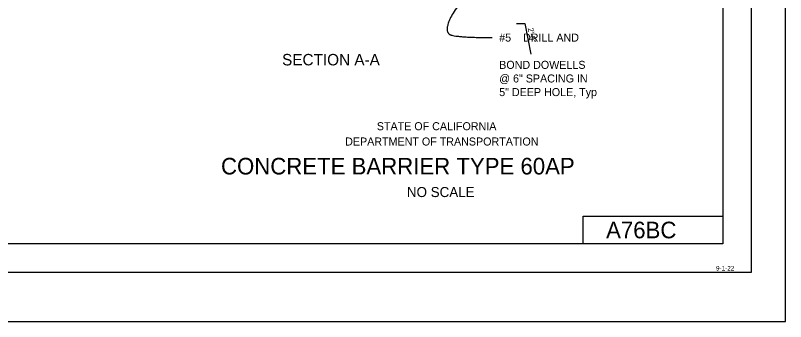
# Model space of a CAD drawing. Extents: x -894 to 866, y -472 to 714.
# Drawn here: x 193 to 866, y -472 to -205 of the extents above; entities that cross this region are included whole.
import ezdxf

# ---------------------------------------------------------------- set-up
doc = ezdxf.new("R2010")
doc.units = 0
for name, color, linetype in [('border_INSIDE-BORDER-anno', 7, 'Continuous'), ('border_PLOTTING-ELEMENTS', 7, 'Continuous'), ('border_rw_22x34_Cut_Lines', 7, 'Continuous'), ('border_SHEET', 7, 'Continuous'), ('border_WITHIN-BORDER-anno', 7, 'Continuous'), ('tcd_BARRIER-CONC-anno', 7, 'Continuous')]:
    doc.layers.add(name, color=color, linetype=linetype)

msp = doc.modelspace()

# ---------------------------------------------------------------- linework, layer by layer
at = {"layer": 'border_PLOTTING-ELEMENTS'}
for points in [[(-894.04, -472.44), (865.96, -472.44), (865.96, 713.56), (-894.04, 713.56)], [(-864.04, 670.56), (835.96, 670.56), (835.96, -429.44), (-864.04, -429.44)]]:
    msp.add_lwpolyline(points, close=True, dxfattribs=at)
at = {"layer": 'border_rw_22x34_Cut_Lines'}
msp.add_lwpolyline([(-864.04, 670.56), (835.96, 670.56), (835.96, -429.44), (-864.04, -429.44)], close=True, dxfattribs=at)
at = {"layer": 'border_SHEET'}
for p, q in [((810.96, 645.56), (810.96, -404.44)), ((688.93, -404.44), (688.93, -380.44)), ((688.93, -380.44), (810.93, -380.44)), ((810.96, -404.44), (-814.04, -404.44))]:
    msp.add_line(p, q, dxfattribs=at)
at = {"layer": 'tcd_BARRIER-CONC-anno'}
for p, q in [((630.74, -211.97), (637.95, -211.97)), ((637.95, -211.97), (643.17, -238.85))]:
    msp.add_line(p, q, dxfattribs=at)
msp.add_open_spline([(556.45, -133.43), (590.34, -133.43), (618.85, -150.46), (576.79, -198.14), (567.91, -218.7), (576.32, -224.31), (609.5, -224.31)], degree=2, dxfattribs=at)

# ---------------------------------------------------------------- texts
at = {"layer": 'border_INSIDE-BORDER-anno'}
for s, height, p in [('STATE OF CALIFORNIA', 7, (508.59, -305.28)), ('DEPARTMENT OF TRANSPORTATION', 7, (480.9, -318.64)), ('CONCRETE BARRIER TYPE 60AP', 14.5, (372.36, -343.94)), ('NO SCALE', 8.75, (534.88, -363.67))]:
    msp.add_text(s, height=height, dxfattribs=at).set_placement(p)
at = {"layer": 'border_WITHIN-BORDER-anno'}
for s, height, p in [('A76BC', 14.5, (709.03, -399.69)), ('9-1-22', 4, (805.15, -427.86))]:
    msp.add_text(s, height=height, dxfattribs=at).set_placement(p)
at = {"layer": 'tcd_BARRIER-CONC-anno'}
for s, height, p in [('#5    DRILL AND', 7, (615.58, -227.88)), ('SECTION A-A', 10, (425.77, -248.66)), ('BOND DOWELLS', 7, (615.58, -251.68)), ('@ 6" SPACING IN', 7, (615.58, -263.58)), ('5" DEEP HOLE, Typ', 7, (615.58, -275.48))]:
    msp.add_text(s, height=height, dxfattribs=at).set_placement(p)
msp.add_text('2\'-0"', height=4.982, rotation=280.99251, dxfattribs=at).set_placement((640.51, -216.24))

doc.saveas('drawing.dxf')
